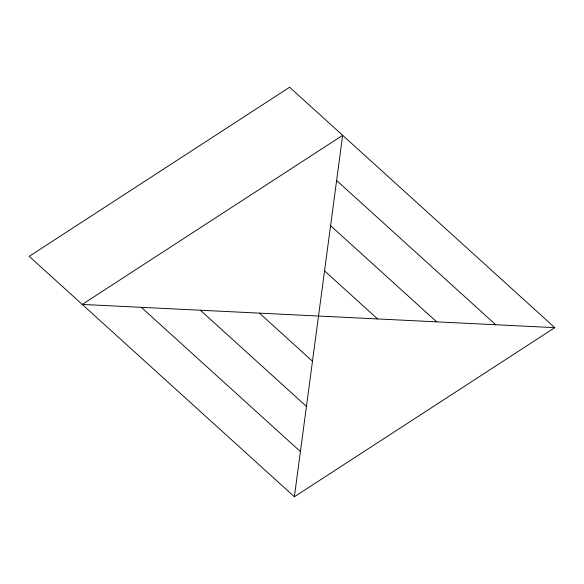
<?xml version="1.0" encoding="UTF-8"?>
<svg xmlns="http://www.w3.org/2000/svg" width="584" height="584" viewBox="0 0 584 584"><rect width="100%" height="100%" fill="white"/><g stroke="black" fill="none" stroke-linecap="round" stroke-linejoin="round"><path stroke-width="0.88" d="M294.38 496.758L342.655 135.327L82.234 304.425L554.8 327.653L289.62 87.242L29.2 256.347L294.38 496.758L554.8 327.653M336.618 180.507L495.728 324.748M330.588 225.687L436.657 321.85M324.551 270.859L377.585 318.944M259.449 313.141L312.484 361.219M200.378 310.235L306.447 406.398M141.306 307.33L300.417 451.578"/></g></svg>
